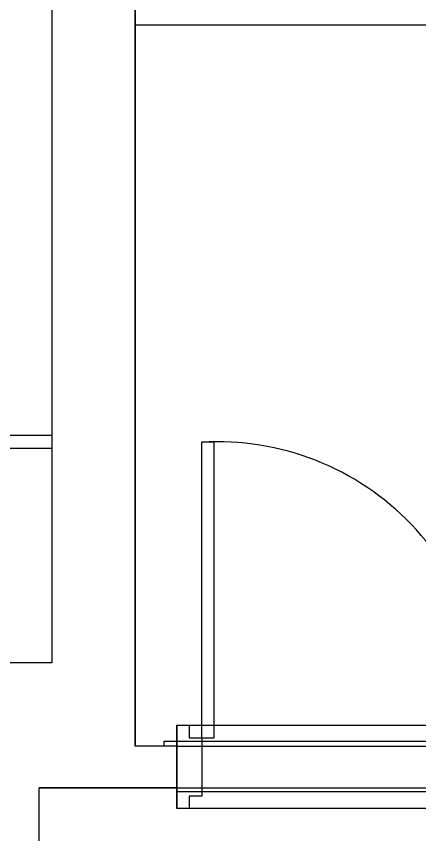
# Model space of a CAD drawing. Header units: millimetres. Extents: x -41292 to 298682, y -22072 to 33155.
# Drawn here: x 36660 to 37628, y -7032 to -5068 of the extents above; entities that cross this region are included whole.
import ezdxf

# ---------------------------------------------------------------- set-up
doc = ezdxf.new("R2010")
doc.units = ezdxf.units.MM
for name, color, linetype in [('벽1', 2, 'Continuous'), ('창호', 4, 'Continuous'), ('틀', 8, 'Continuous')]:
    doc.layers.add(name, color=color, linetype=linetype)

# ---------------------------------------------------------------- blocks, each defined once
blk = doc.blocks.new('rmfnasesx')
for p, q in [((64207.9, 11293), (64207.9, 9438)), ((64407.9, 10423), (64407.9, 11173)), ((65157.9, 10423), (64407.9, 10423)), ((64407.9, 8693), (64407.9, 10423)), ((64207.9, 9438), (64042.2, 9438)), ((64207.9, 9438), (64207.9, 9408)), ((64042.2, 9408), (64207.9, 9408)), ((64207.9, 9408), (64207.9, 8893)), ((64207.9, 8893), (62797.9, 8893)), ((64477.9, 8693), (64477.9, 8705)), ((64477.9, 8705), (65199.4, 8705)), ((64477.9, 8693), (64407.9, 8693)), ((64507.9, 8693), (64477.9, 8693)), ((64507.9, 8693), (64507.9, 8593)), ((64507.9, 8693), (65307.9, 8693)), ((64177.9, 8593), (64507.9, 8593)), ((64177.9, 7093), (64177.9, 8593)), ((64507.9, 8593), (64507.9, 8583)), ((64507.9, 8593), (65297.9, 8593)), ((65297.9, 8583), (64507.9, 8583))]:
    blk.add_line(p, q)

msp = doc.modelspace()

# ---------------------------------------------------------------- linework, layer by layer
at = {"layer": '벽1'}
for p, q in [((36744.67, -3989.42), (36744.67, -6619.42)), ((36944.67, -6819.42), (36944.67, -4339.42)), ((36744.67, -6619.42), (34944.67, -6619.42)), ((37044.67, -6819.42), (36944.67, -6819.42)), ((37044.67, -6819.42), (36944.67, -6819.42)), ((37044.67, -6819.42), (37044.67, -6919.42)), ((36714.67, -8419.42), (36714.67, -6919.42)), ((37044.67, -6919.42), (36714.67, -6919.42))]:
    msp.add_line(p, q, dxfattribs=at)
msp.add_lwpolyline([(36944.67, -4339.42), (36944.67, -6819.42)], dxfattribs=at)
at = {"layer": '창호'}
msp.add_arc((37142.16, -6734.66), 645.77, 354.24437, 93.32764, dxfattribs=at)
at = {"layer": '틀'}
for p, q in [((37104.67, -6799.42), (37104.67, -6089.42)), ((37104.67, -6089.42), (37134.67, -6089.42)), ((37134.67, -6799.42), (37134.67, -6089.97)), ((37044.67, -6969.42), (37044.67, -6769.42)), ((37044.67, -6769.42), (37844.67, -6769.42)), ((37044.67, -6769.42), (37044.67, -6969.42)), ((37104.67, -6799.42), (37134.67, -6799.42)), ((37844.67, -6969.42), (37044.67, -6969.42))]:
    msp.add_line(p, q, dxfattribs=at)
msp.add_lwpolyline([(37044.67, -6769.42), (37074.67, -6769.42), (37074.67, -6799.42), (37104.67, -6799.42), (37104.67, -6939.42), (37074.67, -6939.42), (37074.67, -6969.42), (37044.67, -6969.42), (37044.67, -6769.42)], dxfattribs=at)

# ---------------------------------------------------------------- block references
msp.add_blockref('rmfnasesx', (-27463.27, -15512.43))

doc.saveas('drawing.dxf')
